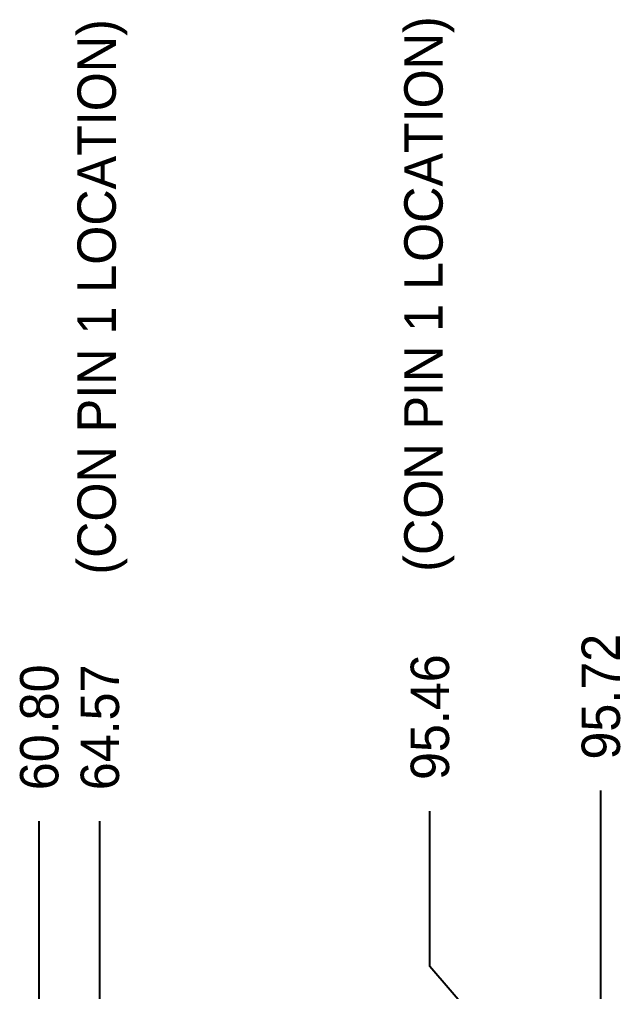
# Model space of a CAD drawing. Extents: x -2476 to 8518, y -1808 to 7994.
# Drawn here: x 2345 to 3817, y 5338 to 7719 of the extents above; entities that cross this region are included whole.
import ezdxf

# ---------------------------------------------------------------- set-up
doc = ezdxf.new("R2010")
doc.units = 0
doc.layers.add('1', color=211, linetype='CONTINUOUS')

msp = doc.modelspace()

# ---------------------------------------------------------------- linework, layer by layer
at = {"layer": '1'}
for points in [[(3768.4122, 1287.1045), (3768.4122, 5830.5)], [(3758.2475, 2230.7049), (3758.2475, 4925), (3350, 5400), (3350, 5780.5)], [(2393.8142, 1287.1045), (2393.8142, 5755.5)], [(2542.1999, 1605.7069), (2542.1999, 5755.5)]]:
    msp.add_lwpolyline(points, dxfattribs=at)

# ---------------------------------------------------------------- texts
at = {"layer": '1', "width": 0.978723}
for s, p in [('(CON PIN 1 LOCATION)', (3381.3334, 6366.5)), ('(CON PIN 1 LOCATION)', (2581.3333, 6359.5)), ('95.72', (3815.4122, 5906.5)), ('95.46', (3397, 5856.5)), ('60.80', (2440.8142, 5831.5)), ('64.57', (2589.1999, 5831.5))]:
    msp.add_text(s, height=94, rotation=90, dxfattribs=at).set_placement(p)

doc.saveas('drawing.dxf')
